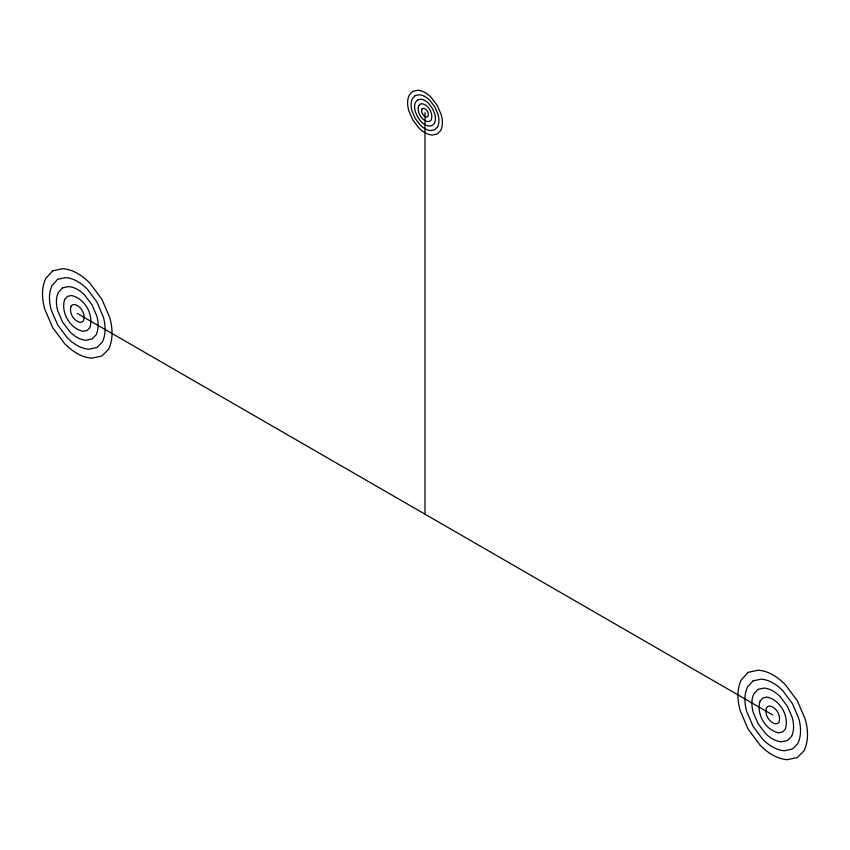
<?xml version="1.0" encoding="UTF-8"?>
<svg xmlns="http://www.w3.org/2000/svg" width="850" height="850" viewBox="0 0 850 850"><rect width="100%" height="100%" fill="white"/><g stroke="black" fill="none" stroke-linecap="round" stroke-linejoin="round"><path stroke-width="1.27" d="M77.276 313.427L772.724 714.946M425 112.668L425 514.186M64.642 299.476C60.605 312.386 69.838 328.376 83.034 331.341L87.104 330.459L89.824 327.739C94.063 314.734 84.841 298.509 71.506 295.513L67.437 296.384L64.642 299.476M70.954 306.446C68.946 312.906 73.557 320.896 80.155 322.384L82.195 321.938L83.555 320.578C85.669 314.075 81.058 305.968 74.396 304.47L72.356 304.906L70.954 306.446M418.689 105.687C416.67 112.147 421.281 120.137 427.879 121.624L429.919 121.178L431.279 119.818C433.394 113.316 428.783 105.209 422.121 103.711L420.081 104.146L418.689 105.687M421.844 109.172L421.759 112.253L423.725 115.674L426.445 117.141L428.134 116.238C429.197 112.986 426.891 108.938 423.555 108.184L421.844 109.172M760.091 700.995C756.064 713.904 765.298 729.895 778.494 732.859L782.563 731.977L785.283 729.258C789.512 716.253 780.3 700.028 766.966 697.032L762.896 697.914L760.091 700.995M766.413 707.976C764.394 714.425 769.006 722.415 775.604 723.903L777.644 723.467L779.004 722.096C781.118 715.604 776.518 707.487 769.845 705.989L767.805 706.424L766.413 707.976M52.689 270.831L45.688 278.556A35.881 35.881 0 0 0 42.5 293.346A56.196 56.196 0 0 0 44.827 309.358L52.689 327.622L64.579 343.559A56.196 56.196 0 0 0 77.276 353.579A35.881 35.881 0 0 0 91.672 358.211L101.862 356.012L108.662 349.201A38.101 38.101 0 0 0 112.041 333.498A56.196 56.196 0 0 0 109.714 317.496L101.862 299.232L89.973 283.294A56.196 56.196 0 0 0 77.276 273.275A35.881 35.881 0 0 0 62.868 268.642L52.689 270.831M57.598 279.353L52.009 285.536A28.709 28.709 0 0 0 49.459 297.362A44.954 44.954 0 0 0 51.319 310.165L57.598 324.785L67.118 337.524A44.954 44.954 0 0 0 77.276 345.546A28.709 28.709 0 0 0 88.793 349.254L96.942 347.491L102.382 342.051A30.483 30.483 0 0 0 105.092 329.481A44.954 44.954 0 0 0 103.233 316.678L96.942 302.069L87.433 289.319A44.954 44.954 0 0 0 77.276 281.297A28.709 28.709 0 0 0 65.748 277.599L57.598 279.353M62.518 287.874L58.321 292.506A21.526 21.526 0 0 0 56.408 301.378A33.713 33.713 0 0 0 57.811 310.983L62.518 321.938L69.657 331.5A33.713 33.713 0 0 0 77.276 337.514A21.526 21.526 0 0 0 85.914 340.297L92.023 338.98L96.103 334.889A22.854 22.854 0 0 0 98.132 325.465A33.713 33.713 0 0 0 96.741 315.86L92.023 304.906L84.894 295.343A33.713 33.713 0 0 0 77.276 289.329A21.526 21.526 0 0 0 68.627 286.556L62.518 287.874M412.707 91.364L409.211 95.232A17.935 17.935 0 0 0 407.618 102.627A28.093 28.093 0 0 0 408.776 110.627L412.707 119.765L418.646 127.734A28.093 28.093 0 0 0 425 132.738A17.935 17.935 0 0 0 432.204 135.054L437.293 133.96L440.693 130.549A19.051 19.051 0 0 0 442.382 122.698A28.093 28.093 0 0 0 441.224 114.697L437.293 105.57L431.354 97.601A28.093 28.093 0 0 0 425 92.586A17.935 17.935 0 0 0 417.796 90.27L412.707 91.364M415.161 95.625L412.367 98.717A14.354 14.354 0 0 0 411.092 104.635A22.483 22.483 0 0 0 412.027 111.031L415.161 118.341L419.921 124.716A22.483 22.483 0 0 0 425 128.722A14.354 14.354 0 0 0 430.759 130.581L434.839 129.699L437.559 126.979A15.236 15.236 0 0 0 438.908 120.689A22.483 22.483 0 0 0 437.973 114.293L434.839 106.983L430.079 100.608A22.483 22.483 0 0 0 425 96.603A14.354 14.354 0 0 0 419.241 94.754L415.161 95.625M417.626 99.886L415.522 102.202A10.763 10.763 0 0 0 414.566 106.643A16.862 16.862 0 0 0 415.267 111.446L417.626 116.918L421.186 121.699A16.862 16.862 0 0 0 425 124.706A10.763 10.763 0 0 0 429.324 126.098L432.374 125.439L434.414 123.399A11.432 11.432 0 0 0 435.434 118.681A16.862 16.862 0 0 0 434.733 113.879L432.374 108.407L428.814 103.626A16.862 16.862 0 0 0 425 100.619A10.763 10.763 0 0 0 420.676 99.227L417.626 99.886M748.138 672.361L741.147 680.074A35.881 35.881 0 0 0 737.959 694.864A56.196 56.196 0 0 0 740.286 710.876L748.138 729.141L760.028 745.078A56.196 56.196 0 0 0 772.724 755.097A35.881 35.881 0 0 0 787.132 759.73L797.311 757.531L804.111 750.72A38.101 38.101 0 0 0 807.5 735.016A56.196 56.196 0 0 0 805.173 719.015L797.311 700.751L785.421 684.813A56.196 56.196 0 0 0 772.724 674.794A35.881 35.881 0 0 0 758.327 670.161L748.138 672.361M753.058 680.871L747.458 687.055A28.709 28.709 0 0 0 744.908 698.881A44.954 44.954 0 0 0 746.768 711.694L753.058 726.304L762.567 739.054A44.954 44.954 0 0 0 772.724 747.065A28.709 28.709 0 0 0 784.253 750.773L792.402 749.02L797.831 743.569A30.483 30.483 0 0 0 800.541 731.011A44.954 44.954 0 0 0 798.681 718.197L792.402 703.588L782.882 690.838A44.954 44.954 0 0 0 772.724 682.826A28.709 28.709 0 0 0 761.207 679.118L753.058 680.871M757.977 689.393L753.78 694.025A21.526 21.526 0 0 0 751.867 702.897A33.713 33.713 0 0 0 753.259 712.502L757.977 723.467L765.106 733.019A33.713 33.713 0 0 0 772.724 739.032A21.526 21.526 0 0 0 781.373 741.816L787.482 740.499L791.562 736.408A22.854 22.854 0 0 0 793.592 726.994A33.713 33.713 0 0 0 792.189 717.389L787.482 706.424L780.343 696.862A33.713 33.713 0 0 0 772.724 690.848A21.526 21.526 0 0 0 764.086 688.075L757.977 689.393"/></g></svg>
